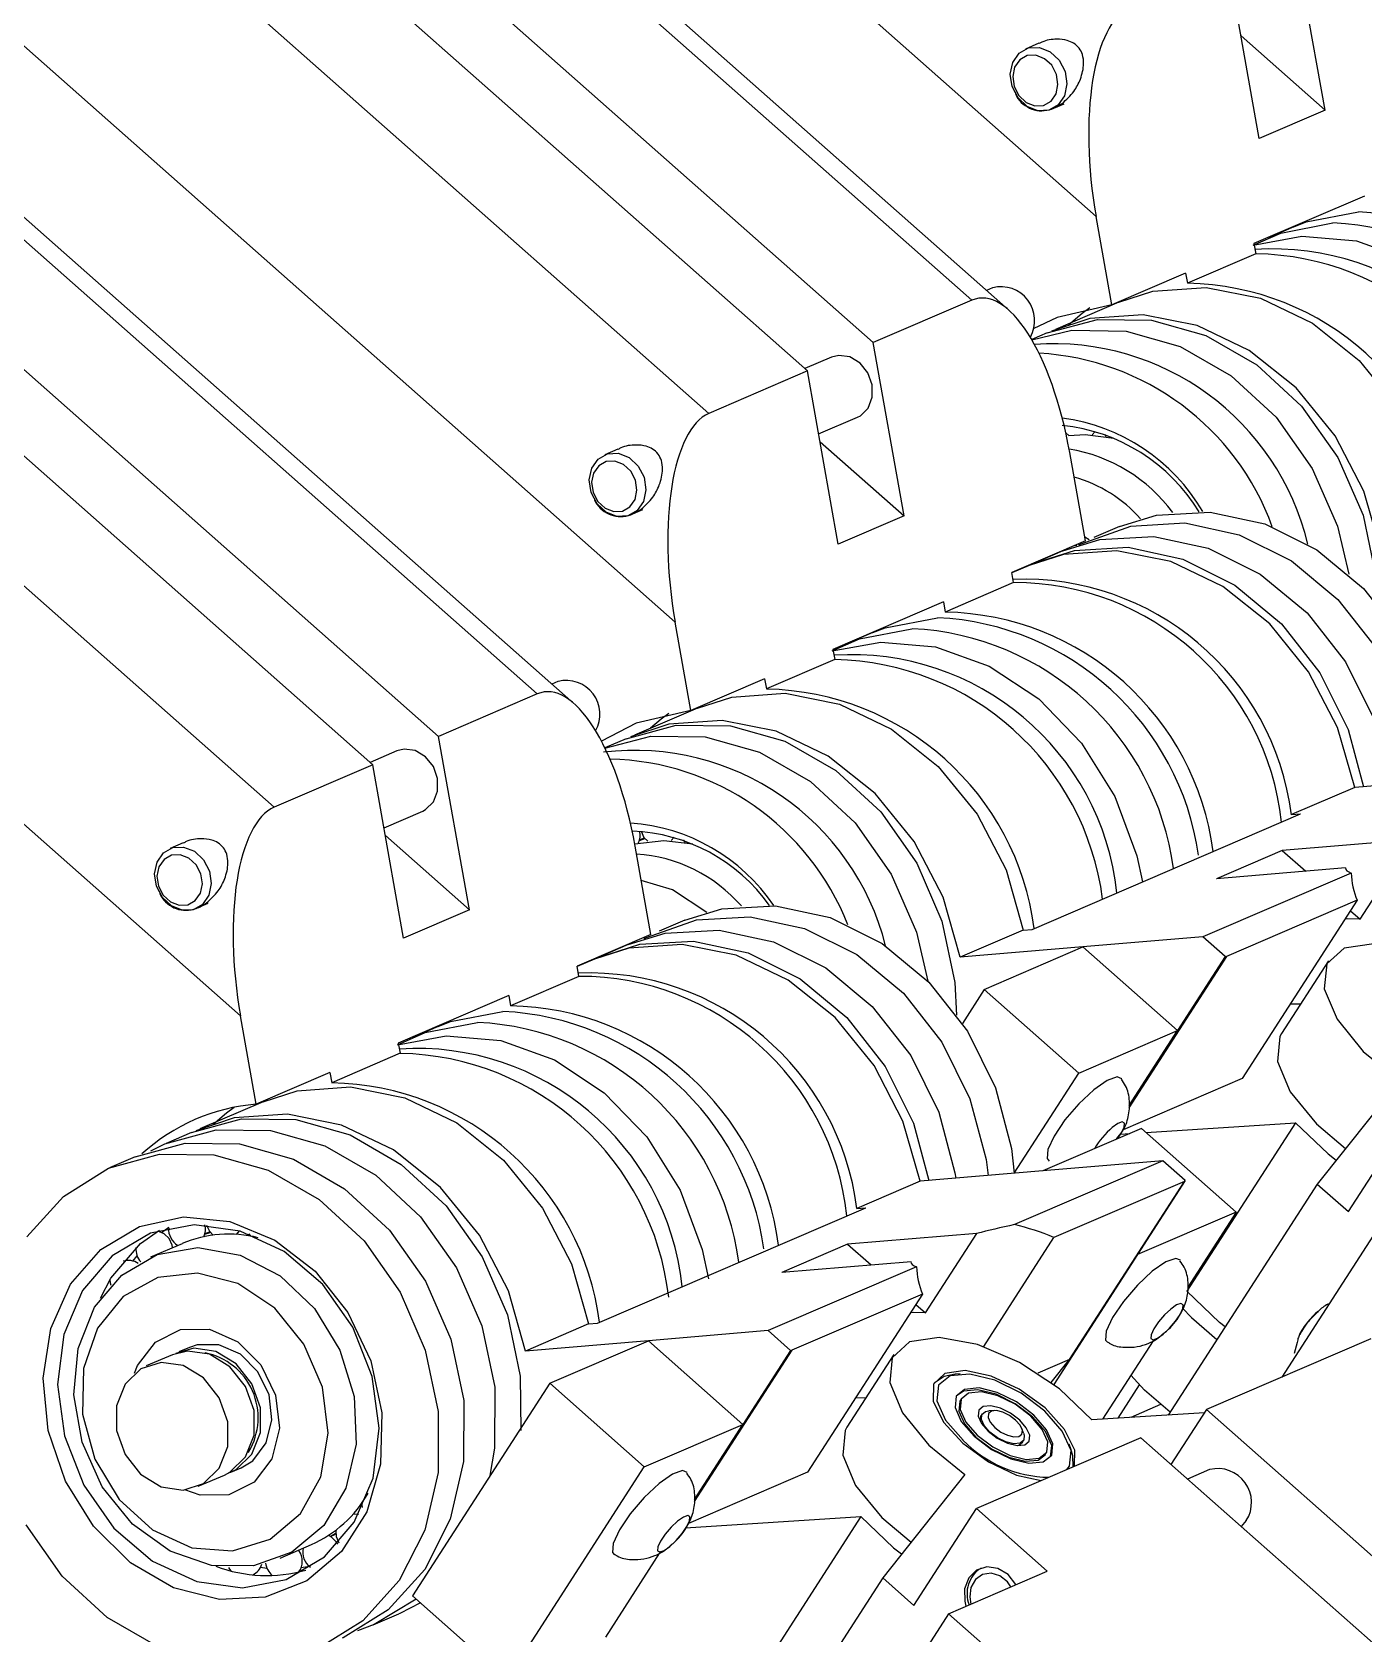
# Model space of a CAD drawing. Header units: inches. Extents: x 0.01 to 9.3, y 0 to 8.23.
# Drawn here: x 3.411 to 4.555, y 3.065 to 4.44 of the extents above; entities that cross this region are included whole.
import ezdxf

# ---------------------------------------------------------------- set-up
doc = ezdxf.new("R2010")
doc.units = ezdxf.units.IN
doc.header["$MEASUREMENT"] = 0

msp = doc.modelspace()

# ---------------------------------------------------------------- linework, layer by layer
at = {"color": 7, "linetype": 'Continuous', "lineweight": 25}
for p, q in [((4.3247, 4.2818), (3.5062, 5.0055)), ((4.2495, 4.2016), (3.5722, 4.8005)), ((4.218, 4.2098), (3.5619, 4.7899)), ((4.1333, 4.1734), (3.4772, 4.7535)), ((4.0768, 4.1491), (3.4208, 4.7292)), ((3.3361, 4.6928), (3.9921, 4.1126)), ((3.9632, 3.9334), (3.1448, 4.6571)), ((4.5212, 4.373), (4.4947, 4.5217)), ((4.4647, 4.3487), (4.4383, 4.4974)), ((3.8763, 3.8635), (3.199, 4.4624)), ((3.8448, 3.8718), (3.1887, 4.4519)), ((4.2755, 4.4304), (4.2641, 4.4255)), ((4.4491, 4.4368), (4.5212, 4.373)), ((3.7601, 3.8353), (3.104, 4.4155)), ((3.7036, 3.8111), (3.0476, 4.3912)), ((4.2864, 4.3739), (4.2971, 4.3784)), ((4.5212, 4.373), (4.4647, 4.3487)), ((2.9629, 4.3547), (3.6189, 3.7746)), ((3.59, 3.5954), (2.7716, 4.3191)), ((4.555, 4.2993), (4.4601, 4.2585)), ((4.3382, 4.206), (4.3247, 4.2818)), ((4.4944, 4.2728), (4.4725, 4.2634)), ((4.4617, 4.2497), (4.403, 4.2244)), ((4.4601, 4.2585), (4.4617, 4.2497)), ((4.4014, 4.2332), (4.3382, 4.206)), ((4.4014, 4.2332), (4.403, 4.2244)), ((4.218, 4.2098), (4.1333, 4.1734)), ((4.2358, 4.2205), (4.2306, 4.2182)), ((4.344, 4.2081), (4.2898, 4.1848)), ((4.2827, 4.1817), (4.2694, 4.176)), ((4.1597, 4.0246), (4.1333, 4.1734)), ((4.0975, 4.161), (4.0745, 4.1511)), ((4.0768, 4.1491), (3.9921, 4.1126)), ((4.1033, 4.0003), (4.0768, 4.1491)), ((4.0864, 4.095), (4.1197, 4.1093)), ((4.0876, 4.0884), (4.1597, 4.0246)), ((4.2987, 4.096), (4.3011, 4.0936)), ((4.3213, 4.0942), (4.3239, 4.0972)), ((3.914, 4.082), (3.9027, 4.0771)), ((4.3155, 4.0034), (4.302, 4.0792)), ((3.9249, 4.0255), (3.9356, 4.0301)), ((4.1597, 4.0246), (4.1033, 4.0003)), ((4.3155, 4.0034), (4.2522, 3.9762)), ((4.3149, 4.0066), (4.3188, 4.0044)), ((4.3447, 4.0156), (4.3228, 4.0061)), ((4.2961, 3.9947), (4.2742, 3.9852)), ((4.3082, 3.999), (4.3063, 3.9994)), ((4.2538, 3.9674), (4.2522, 3.9762)), ((4.2671, 3.9822), (4.2523, 3.9758)), ((4.2538, 3.9674), (4.1951, 3.9421)), ((4.1935, 3.9509), (4.0987, 3.9101)), ((4.1935, 3.9509), (4.1951, 3.9421)), ((3.9767, 3.8576), (3.9632, 3.9334)), ((4.1329, 3.9245), (4.111, 3.915)), ((4.0987, 3.9101), (4.1002, 3.9013)), ((4.1002, 3.9013), (4.0415, 3.8761)), ((3.8626, 3.8825), (3.8574, 3.8802)), ((4.0399, 3.8848), (3.9767, 3.8576)), ((4.0399, 3.8848), (4.0415, 3.8761)), ((3.8448, 3.8718), (3.7601, 3.8353)), ((3.9825, 3.8597), (3.9283, 3.8364)), ((3.7866, 3.6866), (3.7601, 3.8353)), ((3.9212, 3.8334), (3.9029, 3.8255)), ((3.7036, 3.8111), (3.6189, 3.7746)), ((3.7243, 3.8229), (3.7014, 3.8131)), ((3.7301, 3.6623), (3.7036, 3.8111)), ((4.6521, 3.8004), (4.5467, 3.7915)), ((4.5467, 3.7915), (4.4925, 3.7682)), ((3.7133, 3.7569), (3.7465, 3.7713)), ((4.2697, 3.6697), (4.5001, 3.7689)), ((4.4925, 3.7682), (4.5001, 3.7689)), ((3.5409, 3.744), (3.5295, 3.7391)), ((3.7144, 3.7504), (3.7866, 3.6866)), ((3.9423, 3.6654), (3.9288, 3.7411)), ((3.9326, 3.7461), (3.9372, 3.7476)), ((3.9368, 3.7482), (3.9327, 3.7464)), ((3.9598, 3.7459), (3.9625, 3.7489)), ((4.5953, 3.7467), (4.4845, 3.7374)), ((4.5512, 3.6784), (4.5953, 3.7467)), ((4.4845, 3.7374), (4.428, 3.7131)), ((4.4845, 3.7374), (4.5047, 3.7196)), ((4.5436, 3.718), (4.4163, 3.6633)), ((4.5388, 3.7225), (4.428, 3.7131)), ((3.5517, 3.6875), (3.5624, 3.6921)), ((3.7866, 3.6866), (3.7301, 3.6623)), ((4.5488, 3.6947), (4.4366, 3.6464)), ((4.5488, 3.6947), (4.4501, 3.5417)), ((4.543, 3.6857), (4.5512, 3.6784)), ((3.9715, 3.6775), (3.9496, 3.6681)), ((3.9423, 3.6654), (3.8791, 3.6381)), ((4.2621, 3.6691), (4.2079, 3.6458)), ((4.2621, 3.6691), (4.2697, 3.6697)), ((4.4163, 3.6633), (4.3133, 3.6546)), ((4.4355, 3.6463), (4.4163, 3.6633)), ((3.923, 3.6566), (3.9011, 3.6472)), ((4.3133, 3.6546), (4.2079, 3.6458)), ((4.2286, 3.6182), (4.3133, 3.6546)), ((4.3945, 3.5828), (4.3133, 3.6546)), ((4.4366, 3.6464), (4.3528, 3.5165)), ((4.4355, 3.6463), (4.3945, 3.5828)), ((4.4355, 3.6463), (4.4366, 3.6464)), ((3.8939, 3.6442), (3.8791, 3.6378)), ((3.8806, 3.6294), (3.8791, 3.6381)), ((4.5241, 3.6427), (4.4839, 3.5803)), ((3.8806, 3.6294), (3.8219, 3.6041)), ((4.2286, 3.6182), (4.2098, 3.5889)), ((4.3098, 3.5464), (4.2286, 3.6182)), ((3.8203, 3.6129), (3.7255, 3.5721)), ((3.8203, 3.6129), (3.8219, 3.6041)), ((4.5001, 3.6055), (4.4912, 3.6054)), ((3.6035, 3.5196), (3.59, 3.5954)), ((3.7598, 3.5864), (3.7379, 3.577)), ((4.3098, 3.5464), (4.3945, 3.5828)), ((4.353, 3.5184), (4.3945, 3.5828)), ((3.727, 3.5633), (3.6683, 3.538)), ((3.7255, 3.5721), (3.727, 3.5633)), ((3.6668, 3.5468), (3.6035, 3.5196)), ((3.6668, 3.5468), (3.6683, 3.538)), ((4.2544, 3.4605), (4.3098, 3.5464)), ((4.4501, 3.5417), (4.3478, 3.4977)), ((4.5851, 3.5396), (4.5145, 3.4511)), ((3.6094, 3.5217), (3.5552, 3.4984)), ((4.5413, 3.4274), (4.595, 3.5105)), ((3.548, 3.4953), (3.5261, 3.4859)), ((4.3636, 3.4988), (4.2789, 3.4624)), ((4.3454, 3.4939), (4.3535, 3.4945)), ((4.3636, 3.4988), (4.4448, 3.427)), ((4.3675, 3.4954), (4.4959, 3.5037)), ((4.4959, 3.5037), (4.4026, 3.359)), ((3.4995, 3.4745), (3.4776, 3.465)), ((4.3819, 3.471), (4.2547, 3.4163)), ((4.3819, 3.471), (4.2789, 3.4624)), ((4.4011, 3.4541), (4.3819, 3.471)), ((4.1735, 3.4535), (4.1193, 3.4302)), ((4.2789, 3.4624), (4.1735, 3.4535)), ((4.4006, 3.4534), (4.2884, 3.4052)), ((4.3019, 3.3005), (4.4006, 3.4534)), ((4.4011, 3.4541), (4.3601, 3.3906)), ((4.4006, 3.4534), (4.4011, 3.4541)), ((4.5145, 3.4511), (4.3866, 3.2528)), ((4.5145, 3.4511), (4.5413, 3.4274)), ((3.8966, 3.3317), (4.1269, 3.4308)), ((4.1193, 3.4302), (4.1269, 3.4308)), ((4.4448, 3.427), (4.3601, 3.3906)), ((4.4448, 3.427), (4.4033, 3.3626)), ((3.5042, 3.4), (3.5204, 3.4114)), ((3.5221, 3.4096), (3.5284, 3.414)), ((3.5867, 3.4079), (3.5893, 3.4108)), ((4.5712, 3.4202), (4.4842, 3.2854)), ((3.5398, 3.3999), (3.5128, 3.3883)), ((3.5594, 3.4081), (3.5641, 3.4096)), ((3.5636, 3.4102), (3.5595, 3.4084)), ((4.1113, 3.3994), (4.0549, 3.3751)), ((4.2221, 3.4087), (4.1113, 3.3994)), ((4.1113, 3.3994), (4.1315, 3.3816)), ((4.1781, 3.3404), (4.2221, 3.4087)), ((4.2281, 3.3116), (4.2884, 3.4052)), ((3.4977, 3.385), (3.5012, 3.3895)), ((4.1657, 3.3844), (4.0549, 3.3751)), ((4.3601, 3.3906), (4.2883, 3.2791)), ((4.1704, 3.38), (4.0431, 3.3253)), ((4.1756, 3.3566), (4.0634, 3.3084)), ((4.1756, 3.3566), (4.0769, 3.2037)), ((4.1698, 3.3477), (4.1781, 3.3404)), ((3.8889, 3.3311), (3.8347, 3.3077)), ((3.8889, 3.3311), (3.8966, 3.3317)), ((3.9402, 3.3166), (3.8347, 3.3077)), ((3.8555, 3.2802), (3.9402, 3.3166)), ((4.0431, 3.3253), (3.9402, 3.3166)), ((4.0214, 3.2448), (3.9402, 3.3166)), ((4.0623, 3.3083), (4.0431, 3.3253)), ((4.3736, 3.3166), (4.3301, 3.2491)), ((4.5606, 3.3183), (4.4194, 3.2575)), ((4.4972, 3.3151), (4.4947, 3.3056)), ((3.5317, 3.3046), (3.5091, 3.2949)), ((3.5462, 3.3108), (3.5371, 3.307)), ((4.0634, 3.3084), (3.9796, 3.1785)), ((4.0623, 3.3083), (4.0214, 3.2448)), ((4.0623, 3.3083), (4.0634, 3.3084)), ((4.151, 3.3047), (4.1107, 3.2423)), ((4.208, 3.2881), (4.2036, 3.2878)), ((4.3019, 3.3005), (4.2745, 3.2887)), ((4.2861, 3.2807), (4.3019, 3.3005)), ((3.8555, 3.2802), (3.7377, 3.0976)), ((3.9367, 3.2084), (3.8555, 3.2802)), ((4.3435, 3.25), (4.3619, 3.2786)), ((4.127, 3.2675), (4.118, 3.2674)), ((4.2091, 3.2671), (4.2081, 3.2656)), ((4.38, 3.2617), (4.3545, 3.2507)), ((4.2268, 3.2537), (4.2254, 3.2514)), ((4.2298, 3.2559), (4.2326, 3.2564)), ((4.237, 3.2567), (4.2326, 3.2564)), ((4.4177, 3.2548), (4.321, 3.2486)), ((4.4194, 3.2575), (4.3889, 3.2103)), ((4.4194, 3.2575), (5.2205, 2.5492)), ((3.9367, 3.2084), (4.0214, 3.2448)), ((3.9798, 3.1804), (4.0214, 3.2448)), ((4.363, 3.2332), (4.2218, 3.1725)), ((4.2624, 3.2372), (4.2608, 3.2413)), ((4.363, 3.2332), (5.164, 2.5249)), ((3.5972, 3.2215), (3.5965, 3.2204)), ((4.2608, 3.2285), (4.2623, 3.2308)), ((4.2808, 3.2187), (4.2818, 3.2202)), ((4.303, 3.2237), (4.3014, 3.2279)), ((3.5816, 3.2036), (3.5906, 3.2075)), ((3.8189, 3.0258), (3.9367, 3.2084)), ((4.4221, 3.2059), (4.4031, 3.1977)), ((3.5536, 3.1916), (3.5762, 3.2013)), ((4.0769, 3.2037), (3.9746, 3.1597)), ((4.212, 3.2016), (4.1414, 3.1131)), ((3.9722, 3.1559), (4.1227, 3.1656)), ((4.1227, 3.1656), (4.0294, 3.021)), ((4.1682, 3.0894), (4.2218, 3.1725)), ((4.2827, 3.1187), (4.2218, 3.1725)), ((3.6717, 3.151), (3.6671, 3.1486)), ((3.6672, 3.1486), (3.6717, 3.1505)), ((4.4535, 3.1621), (4.4491, 3.1571)), ((3.624, 3.13), (3.651, 3.1416)), ((3.6402, 3.1364), (3.6399, 3.1368)), ((3.6735, 3.1419), (3.6723, 3.144)), ((3.6127, 3.1211), (3.6072, 3.1218)), ((3.6492, 3.1227), (3.642, 3.1215)), ((3.9036, 3.0622), (3.9501, 3.1344)), ((4.1414, 3.1131), (3.8732, 2.6974)), ((4.1414, 3.1131), (4.1682, 3.0894)), ((4.198, 3.0822), (4.2827, 3.1187)), ((3.7377, 3.0976), (3.8189, 3.0258)), ((3.704, 3.0726), (3.7259, 3.082)), ((4.198, 3.0822), (4.1455, 3.0008)), ((4.2792, 3.0104), (4.198, 3.0822))]:
    msp.add_line(p, q, dxfattribs=at)
at = {"color": 7, "linetype": 'Continuous', "lineweight": 25, "flags": 128}
for points in [[(4.284, 4.373), (4.2747, 4.3725), (4.2654, 4.3762), (4.2576, 4.3835), (4.2526, 4.3932), (4.2509, 4.4039), (4.253, 4.4139), (4.2585, 4.4218), (4.2665, 4.4264), (4.2759, 4.4268), (4.2851, 4.4232), (4.2929, 4.4159), (4.298, 4.4062), (4.2996, 4.3955), (4.2975, 4.3854), (4.292, 4.3775), (4.284, 4.373)], [(4.2794, 4.3771), (4.2859, 4.3807), (4.2902, 4.3871), (4.2919, 4.3951), (4.2906, 4.4037), (4.2865, 4.4115), (4.2803, 4.4172), (4.2729, 4.4202), (4.2654, 4.4198), (4.259, 4.4162), (4.2546, 4.4099), (4.253, 4.4018), (4.2543, 4.3933), (4.2583, 4.3855), (4.2645, 4.3797), (4.272, 4.3768), (4.2794, 4.3771)], [(4.4944, 4.2728), (4.505, 4.277), (4.5499, 4.2856)], [(4.4594, 4.2571), (4.4831, 4.2675), (4.528, 4.2762)], [(4.4594, 4.2571), (4.5014, 4.2647), (4.5482, 4.2607), (4.5943, 4.2441), (4.6369, 4.2159), (4.6736, 4.1779), (4.7022, 4.1321), (4.7211, 4.0813), (4.7253, 4.0619)], [(4.344, 4.2081), (4.3734, 4.2175), (4.4191, 4.2208), (4.4657, 4.2115), (4.5103, 4.1901), (4.5506, 4.158), (4.584, 4.1168), (4.6088, 4.0691), (4.6236, 4.0175)], [(4.3382, 4.206), (4.2912, 4.1951), (4.2707, 4.1854)], [(4.5694, 3.9941), (4.5546, 4.0458), (4.5298, 4.0935), (4.4963, 4.1346), (4.4561, 4.1668), (4.4115, 4.1881), (4.3649, 4.1974), (4.3192, 4.1942), (4.2862, 4.1832)], [(4.3193, 4.2033), (4.3127, 4.1984), (4.3009, 4.1883)], [(4.2695, 4.1758), (4.3038, 4.184), (4.3504, 4.1834), (4.3969, 4.1701), (4.4407, 4.145), (4.4792, 4.1094), (4.5102, 4.0655), (4.5319, 4.0158), (4.5415, 3.9746)], [(4.2827, 4.1817), (4.3257, 4.1934), (4.3723, 4.1928), (4.4188, 4.1796), (4.4626, 4.1544), (4.5011, 4.1189), (4.5321, 4.0749), (4.5538, 4.0252), (4.5649, 3.9726), (4.5662, 3.9492)], [(4.1197, 4.1093), (4.1222, 4.1106), (4.1289, 4.1172), (4.1325, 4.1265), (4.1324, 4.1371), (4.1287, 4.1475), (4.122, 4.1559), (4.1132, 4.1612), (4.1037, 4.1625), (4.0975, 4.161)], [(4.3011, 4.0936), (4.3151, 4.0945), (4.3398, 4.0915)], [(4.3317, 4.0947), (4.3317, 4.0946), (4.3332, 4.0928)], [(3.9226, 4.0246), (3.9132, 4.0242), (3.9039, 4.0278), (3.8962, 4.0351), (3.8911, 4.0448), (3.8895, 4.0555), (3.8916, 4.0656), (3.897, 4.0735), (3.905, 4.078), (3.9144, 4.0785), (3.9237, 4.0748), (3.9314, 4.0675), (3.9365, 4.0578), (3.9381, 4.0471), (3.936, 4.0371), (3.9306, 4.0292), (3.9226, 4.0246)], [(3.918, 4.0288), (3.9244, 4.0324), (3.9288, 4.0387), (3.9304, 4.0467), (3.9291, 4.0553), (3.9251, 4.0631), (3.9189, 4.0689), (3.9114, 4.0718), (3.904, 4.0714), (3.8976, 4.0678), (3.8932, 4.0615), (3.8915, 4.0535), (3.8928, 4.0449), (3.8969, 4.0371), (3.9031, 4.0313), (3.9105, 4.0284), (3.918, 4.0288)], [(4.3097, 3.9998), (4.3117, 4.0008), (4.3545, 4.016), (4.4007, 4.0186), (4.4475, 4.0084), (4.4923, 3.9861), (4.5323, 3.9529), (4.5654, 3.9109), (4.5895, 3.8623), (4.6033, 3.8101), (4.605, 3.7964)], [(4.3447, 4.0156), (4.3765, 4.0254), (4.4226, 4.028), (4.4695, 4.0178), (4.5142, 3.9955), (4.5542, 3.9624), (4.5873, 3.9203), (4.6114, 3.8717), (4.6252, 3.8195), (4.6276, 3.7983)], [(4.2961, 3.9947), (4.3279, 4.0045), (4.3741, 4.0071), (4.4209, 3.9969), (4.4656, 3.9746), (4.5057, 3.9415), (4.5387, 3.8994), (4.5628, 3.8509), (4.5766, 3.7987), (4.5773, 3.7941)], [(4.5467, 3.7915), (4.532, 3.8431), (4.5071, 3.8909), (4.4737, 3.932), (4.4334, 3.9642), (4.3888, 3.9855), (4.3423, 3.9948), (4.2965, 3.9916), (4.2671, 3.9822)], [(4.2707, 3.9837), (4.306, 3.9951), (4.3522, 3.9977), (4.399, 3.9875), (4.4437, 3.9652), (4.4838, 3.9321), (4.5168, 3.89), (4.5409, 3.8414), (4.5542, 3.7922)], [(4.1329, 3.9245), (4.1435, 3.9286), (4.1885, 3.9373)], [(4.098, 3.9087), (4.1216, 3.9192), (4.1665, 3.9278)], [(4.098, 3.9087), (4.1399, 3.9164), (4.1868, 3.9123), (4.2328, 3.8957), (4.2754, 3.8676), (4.3121, 3.8295), (4.3407, 3.7837), (4.3596, 3.7329), (4.3644, 3.7105)], [(3.9825, 3.8597), (4.0119, 3.8691), (4.0577, 3.8724), (4.1042, 3.8631), (4.1489, 3.8417), (4.1891, 3.8096), (4.2226, 3.7685), (4.2474, 3.7207), (4.2621, 3.6691)], [(3.9767, 3.8576), (3.9297, 3.8467), (3.8999, 3.8314)], [(3.9578, 3.855), (3.9513, 3.8501), (3.9421, 3.8424)], [(3.9212, 3.8334), (3.9642, 3.8451), (4.0108, 3.8445), (4.0574, 3.8312), (4.1012, 3.8061), (4.1397, 3.7705), (4.1707, 3.7266), (4.1923, 3.6768), (4.2034, 3.6242), (4.2047, 3.5962)], [(4.2079, 3.6458), (4.1932, 3.6974), (4.1684, 3.7451), (4.1349, 3.7863), (4.0947, 3.8184), (4.05, 3.8398), (4.0035, 3.8491), (3.9577, 3.8458), (3.9248, 3.8349)], [(3.7465, 3.7713), (3.749, 3.7726), (3.7557, 3.7792), (3.7593, 3.7885), (3.7593, 3.7991), (3.7556, 3.8094), (3.7488, 3.8179), (3.74, 3.8232), (3.7306, 3.8245), (3.7243, 3.8229)], [(3.9029, 3.8254), (3.9423, 3.8356), (3.9889, 3.835), (4.0355, 3.8218), (4.0793, 3.7966), (4.1178, 3.7611), (4.1488, 3.7171), (4.1704, 3.6674), (4.1802, 3.6253)], [(3.9285, 3.7432), (3.9536, 3.7461), (3.9784, 3.7431)], [(3.934, 3.7539), (3.9364, 3.7486), (3.9397, 3.7453)], [(3.9702, 3.7463), (3.9703, 3.7463), (3.9718, 3.7444)], [(3.5494, 3.6866), (3.54, 3.6862), (3.5308, 3.6898), (3.523, 3.6971), (3.5179, 3.7068), (3.5163, 3.7175), (3.5184, 3.7275), (3.5239, 3.7354), (3.5319, 3.74), (3.5412, 3.7404), (3.5505, 3.7368), (3.5582, 3.7295), (3.5633, 3.7198), (3.5649, 3.7091), (3.5629, 3.699), (3.5574, 3.6911), (3.5494, 3.6866)], [(3.5448, 3.6907), (3.5512, 3.6944), (3.5556, 3.7007), (3.5573, 3.7087), (3.556, 3.7173), (3.5519, 3.7251), (3.5457, 3.7309), (3.5383, 3.7338), (3.5308, 3.7334), (3.5244, 3.7298), (3.52, 3.7235), (3.5183, 3.7154), (3.5196, 3.7069), (3.5237, 3.6991), (3.5299, 3.6933), (3.5373, 3.6904), (3.5448, 3.6907)], [(3.9905, 3.6843), (3.9609, 3.7036), (3.934, 3.7118)], [(3.9715, 3.6775), (4.0033, 3.6874), (4.0495, 3.69), (4.0963, 3.6798), (4.141, 3.6575), (4.1811, 3.6244), (4.2141, 3.5823), (4.2382, 3.5337), (4.252, 3.4815), (4.2544, 3.4603)], [(3.9365, 3.6618), (3.9385, 3.6628), (3.9814, 3.678), (4.0276, 3.6806), (4.0744, 3.6704), (4.1191, 3.6481), (4.1592, 3.6149), (4.1922, 3.5729), (4.2163, 3.5243), (4.2301, 3.4721), (4.2319, 3.4584)], [(4.5512, 3.6784), (4.5408, 3.6787), (4.5384, 3.6786)], [(3.8975, 3.6456), (3.9328, 3.6571), (3.979, 3.6597), (4.0258, 3.6495), (4.0706, 3.6272), (4.1106, 3.594), (4.1436, 3.552), (4.1678, 3.5034), (4.1811, 3.4541)], [(3.923, 3.6566), (3.9547, 3.6665), (4.0009, 3.6691), (4.0477, 3.6589), (4.0925, 3.6366), (4.1325, 3.6035), (4.1656, 3.5614), (4.1897, 3.5128), (4.2034, 3.4606), (4.2041, 3.4561)], [(4.1735, 3.4535), (4.1588, 3.5051), (4.134, 3.5529), (4.1005, 3.594), (4.0603, 3.6262), (4.0156, 3.6475), (3.9691, 3.6568), (3.9233, 3.6535), (3.8939, 3.6442)], [(4.6942, 3.5866), (4.6663, 3.6134), (4.6321, 3.6359), (4.5961, 3.6513), (4.5631, 3.6574), (4.5375, 3.6535), (4.5226, 3.64), (4.5205, 3.6188), (4.5315, 3.5926), (4.554, 3.565), (4.5851, 3.5396)], [(3.7248, 3.5707), (3.7485, 3.5811), (3.7934, 3.5898)], [(3.7598, 3.5864), (3.7704, 3.5906), (3.8153, 3.5992)], [(3.7248, 3.5707), (3.7667, 3.5783), (3.8136, 3.5743), (3.8597, 3.5577), (3.9023, 3.5295), (3.9389, 3.4915), (3.9676, 3.4457), (3.9864, 3.3949), (3.9917, 3.3698)], [(4.4839, 3.5803), (4.4824, 3.5777), (4.4803, 3.5564), (4.4913, 3.5303), (4.5138, 3.5027), (4.5388, 3.4816)], [(3.6094, 3.5217), (3.6388, 3.5311), (3.6845, 3.5344), (3.731, 3.5251), (3.7757, 3.5037), (3.8159, 3.4716), (3.8494, 3.4304), (3.8742, 3.3827), (3.8889, 3.3311)], [(4.3468, 3.5414), (4.3428, 3.5431), (4.3342, 3.5401), (4.3226, 3.532)], [(4.3226, 3.532), (4.3099, 3.52), (4.2979, 3.5061), (4.2885, 3.4922), (4.2831, 3.4806), (4.2825, 3.4729), (4.2844, 3.4708)], [(3.548, 3.4953), (3.591, 3.507), (3.6376, 3.5064), (3.6842, 3.4932), (3.728, 3.468), (3.7665, 3.4325), (3.7975, 3.3885), (3.8192, 3.3388), (3.8302, 3.2862), (3.8307, 3.2395)], [(3.8347, 3.3077), (3.82, 3.3594), (3.7952, 3.4071), (3.7617, 3.4482), (3.7215, 3.4804), (3.6768, 3.5017), (3.6303, 3.511), (3.5846, 3.5078), (3.5516, 3.4968)], [(3.5847, 3.5169), (3.5781, 3.512), (3.5663, 3.5019)], [(3.5131, 3.4796), (3.5252, 3.4855), (3.5691, 3.4976), (3.6157, 3.497), (3.6623, 3.4838), (3.7061, 3.4586), (3.7446, 3.423), (3.7756, 3.3791), (3.7973, 3.3294), (3.8083, 3.2767), (3.8082, 3.2242), (3.8042, 3.2008)], [(4.3431, 3.49), (4.3464, 3.495), (4.3488, 3.5), (4.349, 3.5033), (4.3471, 3.5044), (4.3434, 3.5031), (4.3385, 3.4996)], [(4.4959, 3.5037), (4.5238, 3.4769), (4.5308, 3.4715)], [(3.4995, 3.4745), (3.5425, 3.4861), (3.5891, 3.4855), (3.6356, 3.4723), (3.6794, 3.4471), (3.718, 3.4116), (3.7489, 3.3677), (3.7706, 3.3179), (3.7817, 3.2653), (3.7815, 3.2128), (3.7701, 3.1635), (3.7482, 3.1202), (3.7169, 3.0856), (3.6782, 3.0615), (3.6773, 3.0611)], [(3.438, 3.4405), (3.4767, 3.4646), (3.5206, 3.4767), (3.5672, 3.4761), (3.6137, 3.4629), (3.6575, 3.4377), (3.6961, 3.4022), (3.727, 3.3582), (3.7487, 3.3085), (3.7598, 3.2559), (3.7596, 3.2034), (3.7482, 3.154), (3.7263, 3.1108), (3.695, 3.0761), (3.6563, 3.0521), (3.6124, 3.04), (3.5658, 3.0406), (3.5193, 3.0538), (3.4755, 3.079), (3.4369, 3.1145), (3.406, 3.1585)], [(3.4067, 3.4059), (3.438, 3.4405)], [(3.4702, 3.3949), (3.5033, 3.4146), (3.5411, 3.4228), (3.5808, 3.4188), (3.6194, 3.4028), (3.6541, 3.3762), (3.6823, 3.3408), (3.7019, 3.2993), (3.7115, 3.2547), (3.7103, 3.2105), (3.6985, 3.1698), (3.6768, 3.1356), (3.647, 3.1105), (3.6112, 3.0965), (3.5721, 3.0944), (3.5326, 3.1045), (3.4956, 3.1259), (3.4638, 3.1573), (3.4397, 3.1961), (3.425, 3.2395), (3.4207, 3.2843), (3.4273, 3.3272), (3.4442, 3.365), (3.4702, 3.3949)], [(3.4798, 3.3895), (3.4543, 3.3598), (3.4383, 3.3219), (3.433, 3.2791), (3.4388, 3.2348), (3.4554, 3.1925), (3.4814, 3.1557), (3.5146, 3.1274), (3.5524, 3.1098), (3.5917, 3.1045), (3.6293, 3.1117), (3.6622, 3.131), (3.6877, 3.1608), (3.7038, 3.1986), (3.7091, 3.2414), (3.7032, 3.2858), (3.6866, 3.3281), (3.6606, 3.3649), (3.6274, 3.3932), (3.5896, 3.4107), (3.5503, 3.4161), (3.5127, 3.4088), (3.4798, 3.3895)], [(3.5289, 3.4042), (3.5244, 3.4084), (3.519, 3.4106)], [(3.5609, 3.4159), (3.5633, 3.4106), (3.5665, 3.4072)], [(3.4698, 3.3532), (3.4787, 3.3703), (3.5042, 3.4)], [(3.5317, 3.3965), (3.5314, 3.3985), (3.5289, 3.4042)], [(3.5971, 3.4083), (3.5971, 3.4082), (3.5986, 3.4064)], [(3.4881, 3.373), (3.5186, 3.3906), (3.5535, 3.3965), (3.5897, 3.3901), (3.6241, 3.3722), (3.6535, 3.3442), (3.6753, 3.3086), (3.6877, 3.2687), (3.6894, 3.2279), (3.6804, 3.1899), (3.6615, 3.158), (3.6342, 3.1351), (3.6012, 3.1233), (3.5652, 3.1235), (3.5295, 3.1358), (3.4973, 3.159), (3.4713, 3.1912), (3.4541, 3.2294), (3.4469, 3.2702), (3.4506, 3.31), (3.4647, 3.3454), (3.4881, 3.373)], [(4.3971, 3.3856), (4.3931, 3.3873), (4.3845, 3.3843), (4.3729, 3.3762)], [(3.4893, 3.3546), (3.4673, 3.3275), (3.4552, 3.2926), (3.4544, 3.2536), (3.465, 3.2148), (3.4858, 3.1804), (3.5146, 3.1541), (3.5482, 3.1388), (3.5831, 3.1361), (3.6154, 3.1463), (3.6416, 3.1683), (3.6589, 3.1998), (3.6654, 3.2372), (3.6604, 3.2767), (3.6445, 3.3137), (3.6194, 3.3445), (3.5877, 3.3656), (3.553, 3.3747), (3.519, 3.3709), (3.4893, 3.3546)], [(4.3729, 3.3762), (4.3602, 3.3642), (4.3482, 3.3503), (4.3388, 3.3364), (4.3334, 3.3247), (4.3328, 3.3171), (4.3347, 3.315)], [(3.4779, 3.3689), (3.4782, 3.3663), (3.4788, 3.3642)], [(4.4354, 3.3284), (4.4305, 3.3322), (4.4026, 3.359)], [(4.3888, 3.3438), (4.3833, 3.3387), (4.3782, 3.3327), (4.3741, 3.3267), (4.3718, 3.3217), (4.3716, 3.3185), (4.3735, 3.3174), (4.3772, 3.3187), (4.3821, 3.3221), (4.3876, 3.3273), (4.3927, 3.3333), (4.3968, 3.3392), (4.3991, 3.3442), (4.3993, 3.3475), (4.3974, 3.3486), (4.3937, 3.3473), (4.3888, 3.3438)], [(4.3989, 3.3445), (4.4066, 3.3364), (4.4284, 3.3176)], [(4.1781, 3.3404), (4.1677, 3.3407), (4.1652, 3.3406)], [(3.499, 3.2886), (3.5017, 3.2953), (3.517, 3.3154)], [(3.517, 3.3154), (3.5386, 3.3263), (3.5635, 3.3264), (3.5877, 3.3157), (3.6076, 3.2958), (3.6202, 3.2697), (3.6235, 3.2414), (3.617, 3.2152), (3.6018, 3.1952), (3.5801, 3.1842), (3.5553, 3.1841), (3.5421, 3.1885)], [(4.321, 3.2486), (4.2932, 3.2753), (4.2589, 3.2979), (4.2229, 3.3133), (4.1899, 3.3194), (4.1643, 3.3155), (4.1495, 3.302), (4.1474, 3.2808), (4.1583, 3.2546), (4.1809, 3.227), (4.212, 3.2016)], [(3.5944, 3.2168), (3.6017, 3.2354), (3.6017, 3.2566), (3.5944, 3.2773), (3.581, 3.2943), (3.5635, 3.305), (3.5445, 3.3077), (3.5317, 3.3046)], [(3.5998, 3.2191), (3.6071, 3.2377), (3.6071, 3.259), (3.5998, 3.2797), (3.5864, 3.2966), (3.5689, 3.3073), (3.5499, 3.3101), (3.5345, 3.3057)], [(3.5906, 3.2075), (3.6006, 3.2136), (3.6121, 3.2288), (3.617, 3.2487), (3.6145, 3.2701), (3.6049, 3.2899), (3.5899, 3.3049), (3.5715, 3.3131), (3.5527, 3.313), (3.5462, 3.3108)], [(3.5718, 3.2071), (3.5791, 3.2257), (3.5791, 3.2469), (3.5718, 3.2676), (3.5584, 3.2846), (3.5409, 3.2953), (3.5219, 3.298), (3.5044, 3.2924), (3.4909, 3.2794), (3.4837, 3.2608), (3.4837, 3.2395), (3.4909, 3.2189), (3.5043, 3.2019), (3.5219, 3.1912), (3.5408, 3.1884), (3.5584, 3.194), (3.5718, 3.2071)], [(4.3062, 3.2088), (4.3063, 3.2227), (4.2975, 3.2405), (4.2808, 3.2589), (4.2587, 3.2749), (4.2346, 3.2861), (4.2121, 3.2909), (4.1947, 3.2885), (4.1851, 3.2793), (4.1847, 3.2647), (4.1935, 3.2468), (4.2102, 3.2285), (4.2323, 3.2125), (4.2564, 3.2012), (4.2776, 3.1965)], [(4.2036, 3.2878), (4.1942, 3.286), (4.1855, 3.2802)], [(4.2996, 3.206), (4.3017, 3.209), (4.3031, 3.2223), (4.2956, 3.2389), (4.2806, 3.2562), (4.2602, 3.2716), (4.2376, 3.2827), (4.2161, 3.2879), (4.1992, 3.2864), (4.1893, 3.2784), (4.1879, 3.265), (4.1953, 3.2484), (4.2104, 3.2311), (4.2104, 3.2311)], [(4.3882, 3.2553), (4.3663, 3.2741), (4.3545, 3.287)], [(4.2199, 3.2345), (4.2348, 3.2233), (4.2513, 3.2152), (4.2669, 3.2114), (4.2793, 3.2125), (4.2865, 3.2184), (4.2875, 3.2281), (4.2821, 3.2402), (4.2711, 3.2528), (4.2562, 3.264), (4.2397, 3.2722), (4.2241, 3.276), (4.2117, 3.2748), (4.2045, 3.269), (4.2035, 3.2592), (4.2089, 3.2472), (4.2199, 3.2345)], [(4.2855, 3.2168), (4.2855, 3.2168), (4.2865, 3.2265), (4.2811, 3.2386), (4.2701, 3.2513), (4.2552, 3.2625), (4.2387, 3.2706), (4.2231, 3.2744), (4.2107, 3.2733), (4.2045, 3.269)], [(4.2081, 3.2656), (4.2077, 3.2648), (4.2068, 3.2561), (4.2117, 3.2452), (4.2215, 3.2339)], [(4.2225, 3.2355), (4.2359, 3.2254), (4.2507, 3.2181), (4.2647, 3.2147), (4.2758, 3.2157), (4.2823, 3.221), (4.2832, 3.2297), (4.2783, 3.2405), (4.2685, 3.2519), (4.2551, 3.262), (4.2403, 3.2692), (4.2263, 3.2726), (4.2152, 3.2716), (4.2087, 3.2664), (4.2078, 3.2576), (4.2127, 3.2468), (4.2225, 3.2355)], [(4.232, 3.2389), (4.2398, 3.233), (4.2485, 3.2287), (4.2568, 3.2267), (4.2633, 3.2273), (4.2671, 3.2304), (4.2676, 3.2355), (4.2647, 3.2418), (4.259, 3.2485), (4.2511, 3.2544), (4.2425, 3.2587), (4.2342, 3.2607), (4.2277, 3.2601), (4.2239, 3.257), (4.2234, 3.2519), (4.2262, 3.2455), (4.232, 3.2389)], [(4.2262, 3.2526), (4.2255, 3.2517), (4.225, 3.2475)], [(4.2624, 3.2372), (4.2629, 3.2354), (4.2625, 3.2311), (4.2593, 3.2286), (4.2539, 3.2281), (4.2471, 3.2297), (4.2399, 3.2333), (4.2334, 3.2382), (4.2286, 3.2437), (4.2262, 3.249), (4.2266, 3.2533), (4.2298, 3.2559)], [(4.2347, 3.2562), (4.2322, 3.2542), (4.2319, 3.2508), (4.2338, 3.2466), (4.2376, 3.2421), (4.2428, 3.2382), (4.2486, 3.2354), (4.2541, 3.234), (4.2584, 3.2344), (4.2609, 3.2365), (4.2613, 3.2399), (4.2594, 3.2441), (4.2555, 3.2485), (4.2503, 3.2525), (4.2445, 3.2553), (4.2391, 3.2566), (4.2347, 3.2562)], [(4.1107, 3.2423), (4.1092, 3.2396), (4.1072, 3.2184), (4.1181, 3.1923), (4.1406, 3.1647), (4.1657, 3.1435)], [(4.2215, 3.2339), (4.2349, 3.2238), (4.2497, 3.2165), (4.2637, 3.2131), (4.2748, 3.2141), (4.2808, 3.2187)], [(3.5789, 3.2025), (3.5864, 3.2061), (3.5998, 3.2191)], [(4.2574, 3.2266), (4.2583, 3.2269), (4.2615, 3.2295), (4.2616, 3.2297)], [(4.3049, 3.2083), (4.3047, 3.2178), (4.303, 3.2237)], [(3.5762, 3.2013), (3.581, 3.2037), (3.5944, 3.2168)], [(3.9736, 3.2034), (3.9696, 3.2051), (3.961, 3.2021), (3.9495, 3.194)], [(3.9495, 3.194), (3.9367, 3.182), (3.9247, 3.1681), (3.9153, 3.1542), (3.9099, 3.1425), (3.9093, 3.1349), (3.9112, 3.1328)], [(3.6914, 3.1673), (3.6902, 3.1675), (3.6868, 3.1677)], [(3.694, 3.1768), (3.6944, 3.1738), (3.6945, 3.1733)], [(3.9653, 3.1616), (3.9598, 3.1565), (3.9547, 3.1505), (3.9507, 3.1445), (3.9484, 3.1395), (3.9481, 3.1363), (3.95, 3.1352), (3.9537, 3.1365), (3.9586, 3.14), (3.9641, 3.1451), (3.9692, 3.1511), (3.9733, 3.157), (3.9756, 3.162), (3.9758, 3.1653), (3.974, 3.1664), (3.9703, 3.1651), (3.9653, 3.1616)], [(4.1227, 3.1656), (4.1506, 3.1388), (4.1576, 3.1335)], [(3.6723, 3.144), (3.6678, 3.1483), (3.6656, 3.1494)], [(3.6718, 3.1537), (3.6721, 3.1485), (3.6745, 3.143)], [(3.5796, 3.122), (3.5805, 3.1205), (3.5818, 3.1189)], [(4.2559, 3.1071), (4.2557, 3.1074), (4.249, 3.1158), (4.2402, 3.1211), (4.2307, 3.1224), (4.222, 3.1196), (4.2153, 3.113), (4.2117, 3.1037), (4.2118, 3.093), (4.2129, 3.0886)], [(4.2515, 3.1052), (4.2485, 3.1095), (4.2419, 3.1147), (4.2344, 3.117), (4.2271, 3.1159), (4.221, 3.1116), (4.2172, 3.1048), (4.2162, 3.0966), (4.2172, 3.0905)], [(3.7409, 3.0948), (3.7049, 3.0729), (3.6904, 3.0674)], [(3.7446, 3.0915), (3.7268, 3.0824), (3.7259, 3.082)]]:
    msp.add_lwpolyline(points, dxfattribs=at)
at = {"color": 7, "linetype": 'Continuous', "lineweight": 25}
for centre, radius, start, end in [((4.5388, 4.0483), 0.2376, 8.0863, 87.3208), ((4.5168, 4.0387), 0.2378, 7.6385, 87.308), ((4.4761, 4.0247), 0.2292, 6.1943, 93.7766), ((4.4578, 4.0139), 0.2358, 8.2043, 89.0544), ((4.399, 3.9884), 0.236, 7.4185, 89.0307), ((4.2429, 4.1924), 0.029, 330.5832, 104.1099), ((4.2883, 3.9481), 0.2243, 13.4827, 94.2292), ((4.2631, 3.9385), 0.2262, 19.8757, 86.8264), ((4.2796, 3.9467), 0.1564, 31.3476, 84.1686), ((4.2735, 3.9448), 0.1654, 30.3698, 82.3189), ((4.2791, 3.9453), 0.1385, 36.4616, 80.6866), ((4.2724, 3.9417), 0.121, 41.637, 73.9958), ((4.2626, 3.7386), 0.2317, 7.3284, 92.3085), ((4.2545, 3.7366), 0.2308, 6.2769, 90.1723), ((4.1773, 3.6999), 0.2376, 8.0865, 87.3206), ((4.1911, 3.7061), 0.236, 7.4186, 89.0306), ((4.1554, 3.6903), 0.2378, 7.6383, 87.3082), ((4.1147, 3.6763), 0.2292, 6.1943, 93.7766), ((4.0962, 3.6653), 0.236, 7.4184, 89.0308), ((3.8697, 3.8544), 0.029, 330.5834, 104.11), ((4.0375, 3.64), 0.236, 7.4186, 89.0306), ((3.9284, 3.6011), 0.2223, 14.1888, 96.9173), ((3.9029, 3.5918), 0.2241, 21.4225, 88.8938), ((3.9138, 3.5994), 0.1619, 34.0583, 86.109), ((3.9198, 3.6013), 0.153, 35.592, 87.5598), ((3.9173, 3.7501), 0.0158, 336.8864, 14.0942), ((3.9212, 3.6033), 0.1314, 41.1874, 86.1409), ((4.6124, 3.7211), 0.0689, 182.5264, 202.5567), ((3.8895, 3.4006), 0.2317, 7.3284, 92.3085), ((3.8813, 3.3986), 0.2308, 6.2769, 90.1723), ((3.8179, 3.3681), 0.236, 7.4186, 89.0306), ((3.7822, 3.3523), 0.2378, 7.6385, 87.3081), ((3.8042, 3.3619), 0.2376, 8.0883, 87.3209), ((3.7415, 3.3383), 0.2292, 6.1943, 93.7765), ((3.7229, 3.327), 0.2363, 6.5343, 89.0048), ((3.6643, 3.302), 0.236, 7.4186, 89.0306), ((3.6172, 3.3543), 0.1659, 94.7139, 132.3527), ((4.3797, 3.4495), 0.0648, 129.4308, 150.5454), ((3.5441, 3.4121), 0.0158, 175.1479, 240.0745), ((3.5441, 3.4121), 0.0158, 336.8864, 14.0942), ((4.2019, 3.1986), 0.224, 67.2771, 76.3795), ((3.5802, 3.3046), 0.1035, 76.0029, 112.9585), ((3.4937, 3.3697), 0.0158, 57.1119, 106.4508), ((3.516, 3.3951), 0.0158, 174.7232, 223.1653), ((4.2392, 3.3831), 0.0689, 182.5282, 202.5559), ((4.5533, 3.296), 0.0596, 129.8611, 154.3922), ((3.5484, 3.2505), 0.0568, 329.2106, 78.6484), ((4.286, 3.3051), 0.1058, 224.3457, 268.9719), ((4.429, 3.1777), 0.0291, 327.6599, 103.6559), ((3.6092, 3.2368), 0.1039, 293.6812, 330.4752), ((3.6273, 3.1273), 0.0158, 324.4365, 35.2019), ((3.6593, 3.1349), 0.0158, 166.4844, 233.9151), ((3.6125, 3.2393), 0.1243, 249.4648, 285.6367), ((3.5934, 3.1296), 0.0158, 297.1693, 342.19), ((3.6273, 3.1273), 0.0158, 186.1146, 230.9094), ((4.2397, 3.0995), 0.0259, 122.2545, 201.9037)]:
    msp.add_arc(centre, radius, start, end, dxfattribs=at)
for centre, major_axis, ratio, start_param, end_param in [((4.3811, 4.3061), (-0.0216, 0.1566), 0.37681, 0.103661, 1.674457), ((4.2455, 4.0549), (-0.0216, 0.1566), 0.37681, 4.81605, 6.386846), ((4.0197, 3.9577), (-0.0216, 0.1566), 0.37681, 0.103661, 1.674457), ((3.8724, 3.7169), (-0.0216, 0.1566), 0.37681, 4.81605, 6.386846), ((3.6465, 3.6197), (-0.0216, 0.1566), 0.37681, 0.103661, 1.674457), ((4.7259, 3.748), (0.1871, 0.0258), 0.121083, 3.129603, 3.350661), ((4.3527, 3.4099), (0.1871, 0.0258), 0.121083, 2.105924, 2.326982), ((4.3527, 3.4099), (0.1871, 0.0258), 0.121083, 3.129603, 3.350661)]:
    msp.add_ellipse(centre, major_axis=major_axis, ratio=ratio, start_param=start_param, end_param=end_param, dxfattribs=at)
for points, knots in [([(4.2955, 4.3788), (4.2991, 4.382), (4.3057, 4.3881), (4.3119, 4.4003), (4.3144, 4.4111), (4.3134, 4.4202), (4.3104, 4.4264), (4.3057, 4.4306), (4.299, 4.4334), (4.2896, 4.4343), (4.2811, 4.4332), (4.2765, 4.4306), (4.2757, 4.4301)], [0, 0, 0, 0, 0.153061, 0.28373, 0.438901, 0.529657, 0.60079, 0.672397, 0.734924, 0.830151, 0.970649, 1, 1, 1, 1]), ([(4.2547, 4.3891), (4.2552, 4.3877), (4.2566, 4.3834), (4.2618, 4.3779), (4.2693, 4.3734), (4.278, 4.372), (4.2871, 4.3736), (4.2926, 4.377), (4.2955, 4.3788)], [0, 0, 0, 0, 0.08798, 0.266708, 0.443964, 0.621269, 0.800207, 1, 1, 1, 1]), ([(3.934, 4.0304), (3.9376, 4.0337), (3.9442, 4.0397), (3.9504, 4.0519), (3.9529, 4.0628), (3.9519, 4.0718), (3.9489, 4.078), (3.9442, 4.0822), (3.9375, 4.0851), (3.9282, 4.0859), (3.9196, 4.0848), (3.915, 4.0822), (3.9142, 4.0817)], [0, 0, 0, 0, 0.153061, 0.28373, 0.438902, 0.529658, 0.600792, 0.672398, 0.734925, 0.830153, 0.970651, 1, 1, 1, 1]), ([(3.8932, 4.0408), (3.8937, 4.0393), (3.8951, 4.035), (3.9003, 4.0295), (3.9079, 4.0251), (3.9165, 4.0237), (3.9257, 4.0252), (3.9311, 4.0286), (3.934, 4.0304)], [0, 0, 0, 0, 0.087979, 0.266707, 0.443966, 0.621269, 0.800207, 1, 1, 1, 1]), ([(3.5609, 3.6924), (3.5644, 3.6957), (3.5711, 3.7017), (3.5772, 3.7139), (3.5798, 3.7247), (3.5787, 3.7338), (3.5757, 3.74), (3.571, 3.7442), (3.5644, 3.7471), (3.555, 3.7479), (3.5464, 3.7468), (3.5418, 3.7442), (3.541, 3.7437)], [0, 0, 0, 0, 0.15306, 0.28373, 0.438902, 0.529658, 0.600791, 0.672397, 0.734925, 0.830155, 0.970649, 1, 1, 1, 1]), ([(3.5201, 3.7027), (3.5205, 3.7013), (3.5219, 3.697), (3.5272, 3.6915), (3.5347, 3.687), (3.5433, 3.6856), (3.5525, 3.6872), (3.558, 3.6906), (3.5609, 3.6924)], [0, 0, 0, 0, 0.087977, 0.266707, 0.443966, 0.621269, 0.800204, 1, 1, 1, 1]), ([(4.342, 3.4895), (4.3439, 3.4918), (4.3487, 3.4975), (4.3528, 3.5087), (4.3539, 3.5223), (4.3516, 3.5337), (4.3476, 3.5392), (4.3463, 3.541)], [0, 0, 0, 0, 0.1563175, 0.3991292, 0.6395432, 0.8815116, 1, 1, 1, 1]), ([(4.383, 3.3233), (4.3843, 3.3243), (4.3902, 3.329), (4.3975, 3.3392), (4.4032, 3.3528), (4.4042, 3.3665), (4.402, 3.3779), (4.3979, 3.3833), (4.3966, 3.3851)], [0, 0, 0, 0, 0.072032, 0.32587, 0.519884, 0.711983, 0.905324, 1, 1, 1, 1]), ([(4.5249, 3.3485), (4.5248, 3.3484), (4.5216, 3.3471), (4.5183, 3.3448), (4.5155, 3.3419), (4.5152, 3.3415)], [0, 0, 0, 0, 0.019761, 0.871515, 1, 1, 1, 1]), ([(4.5152, 3.3415), (4.5119, 3.3383), (4.5051, 3.3317), (4.4989, 3.3226), (4.4975, 3.3166), (4.4972, 3.3151)], [0, 0, 0, 0, 0.4236486, 0.8641592, 1, 1, 1, 1]), ([(4.335, 3.3153), (4.3356, 3.3148), (4.3397, 3.3119), (4.3486, 3.3107), (4.3597, 3.311), (4.3694, 3.314), (4.3772, 3.318), (4.3813, 3.3217), (4.383, 3.3233)], [0, 0, 0, 0, 0.043133, 0.285349, 0.492292, 0.680159, 0.865622, 1, 1, 1, 1]), ([(3.9595, 3.1411), (3.9608, 3.1421), (3.9667, 3.1468), (3.974, 3.157), (3.9797, 3.1706), (3.9807, 3.1843), (3.9785, 3.1957), (3.9744, 3.2011), (3.9731, 3.2029)], [0, 0, 0, 0, 0.072032, 0.325871, 0.519885, 0.711983, 0.905324, 1, 1, 1, 1]), ([(3.9115, 3.1331), (3.9121, 3.1326), (3.9162, 3.1297), (3.9251, 3.1285), (3.9362, 3.1288), (3.9459, 3.1318), (3.9537, 3.1358), (3.9578, 3.1395), (3.9595, 3.1411)], [0, 0, 0, 0, 0.043137, 0.285353, 0.492292, 0.680166, 0.865625, 1, 1, 1, 1])]:
    msp.add_open_spline(points, degree=3, knots=knots, dxfattribs=at)

doc.saveas('drawing.dxf')
